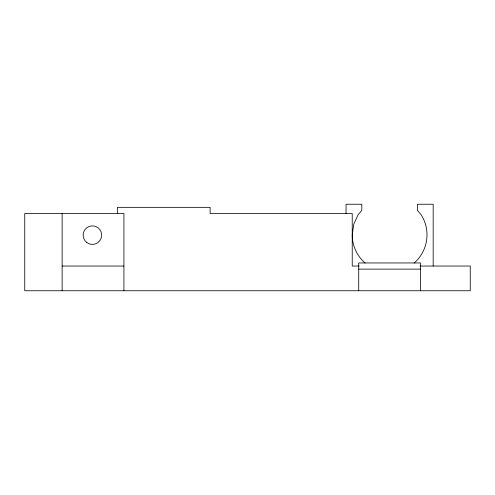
<?xml version="1.0" encoding="UTF-8"?>
<svg xmlns="http://www.w3.org/2000/svg" width="495" height="495" viewBox="0 0 495 495"><rect width="100%" height="100%" fill="white"/><g stroke="black" fill="none" stroke-linecap="round" stroke-linejoin="round"><path stroke-width="0.74" d="M62.135 266.038L123.923 266.038M359.079 266.038L352.23 266.038L352.23 213.518L210.115 213.518L210.115 207.337L117.433 207.337L117.433 213.518M420.193 266.038L470.25 266.038L470.25 290.751L24.75 290.751L24.75 213.518L123.923 213.518L123.923 290.751M358.72 269.125L420.509 269.125M433.175 266.038L433.175 204.249L417.427 204.249L417.427 210.424L421.066 214.626A37.385 37.385 0 0 1 414.098 263.086M420.509 290.751L420.509 262.95L358.72 262.95L358.72 290.751M346.055 213.518L346.055 204.249L361.802 204.249L361.802 210.424L358.17 214.626L353.746 224.303L352.23 234.834A37.385 37.385 0 0 0 365.137 263.086M62.135 213.518L62.135 290.751M86.681 242.426A9.269 9.269 0 0 0 101.58 236.462A9.269 9.269 0 0 0 88.964 226.537A9.269 9.269 0 0 0 86.681 242.426"/></g></svg>
